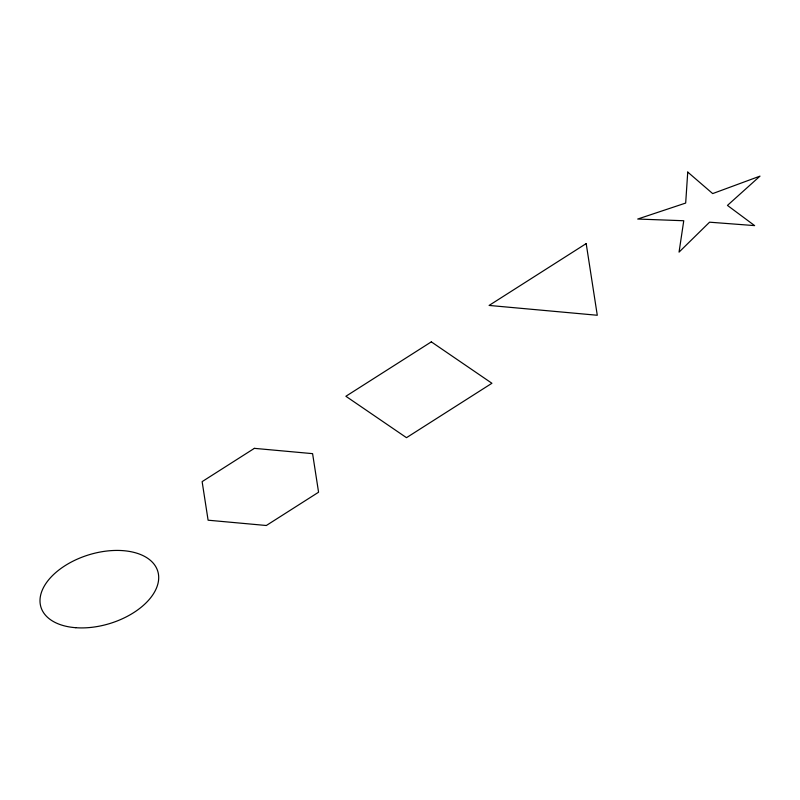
<?xml version="1.0" encoding="UTF-8"?>
<svg xmlns="http://www.w3.org/2000/svg" width="800" height="800" viewBox="0 0 800 800"><rect width="100%" height="100%" fill="white"/><g stroke="black" fill="none" stroke-linecap="round" stroke-linejoin="round"><path stroke-width="1.2" d="M687.74 172.08L685.68 203.06L637.71 219.04L683.76 220.74L679.05 252.12L709.57 222.19L754.63 225.61L727.45 205.41L760 176.13L712.68 193.59L687.74 172.08M254.38 448.35L202.13 481.63L208.1 520.2L266.32 525.5L318.57 492.22L312.59 453.65L254.38 448.35M431.32 341.86L345.89 396.27L406.49 437.68L491.92 383.27L431.32 341.86M586.19 243.59L489.11 305.43L597.28 315.26L586.19 243.59M75.82 627.71A61.11 35.92 -17.1 0 0 158.3 573.39A61.11 35.92 -17.1 0 0 63.9 566.42A61.11 35.92 -17.1 0 0 75.82 627.71"/></g></svg>
